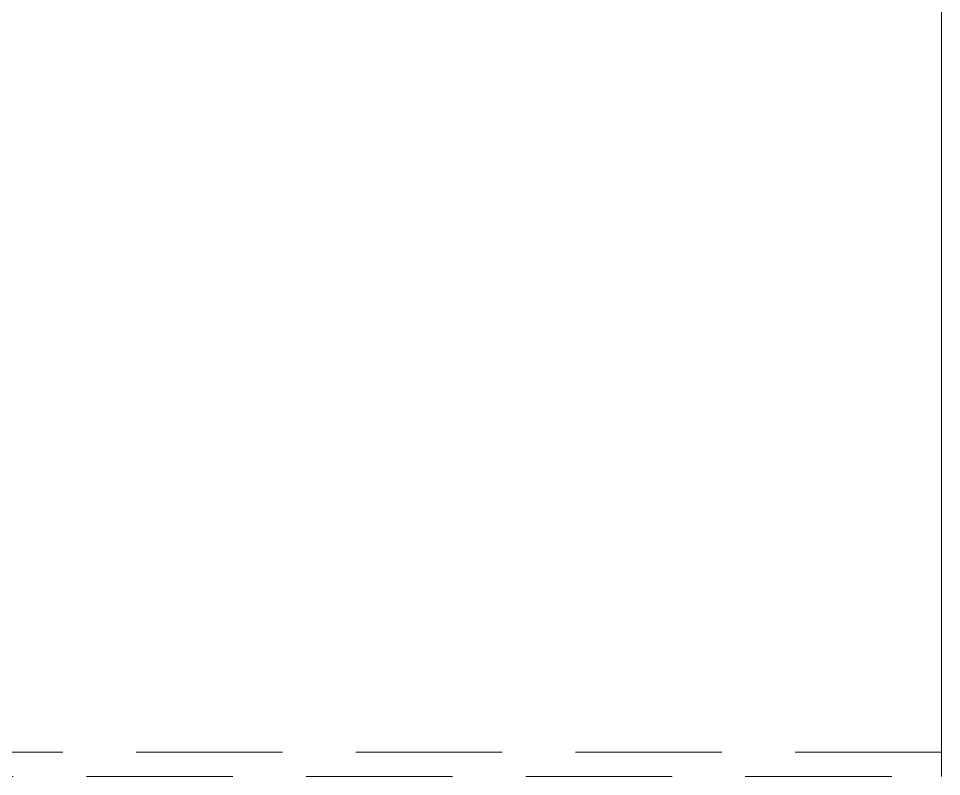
# Model space of a CAD drawing. Header units: millimetres. Extents: x -116965 to 323937, y 291661 to 566926.
# Drawn here: x -25187.44 to -25149.34, y 325196.02 to 325227.3 of the extents above; entities that cross this region are included whole.
import ezdxf

# ---------------------------------------------------------------- set-up
doc = ezdxf.new("R2010")
doc.units = ezdxf.units.MM
doc.linetypes.add('DASHED', pattern=[0.75, 0.5, -0.25])
doc.layers.add('Hidden Edges(Schneider)', color=7, linetype='DASHED', lineweight=18)

msp = doc.modelspace()

# ---------------------------------------------------------------- linework, layer by layer
at = {"layer": 'Hidden Edges(Schneider)', "ltscale": 12.73372}
for p, q in [((-25149.337058, 325277.019279), (-25149.337058, 325198.019279)), ((-25149.336381, 325277.019279), (-25149.336381, 325198.019279)), ((-25149.33604, 325277.019279), (-25149.33604, 325198.019279)), ((-25149.335704, 325198.019279), (-25149.335704, 325277.019279))]:
    msp.add_line(p, q, dxfattribs=at)
at = {"layer": 'Hidden Edges(Schneider)', "ltscale": 12.894906}
msp.add_line((-25149.336721, 325277.019279), (-25149.336721, 325197.019279), dxfattribs=at)
at = {"layer": 'Hidden Edges(Schneider)', "ltscale": 12.088975}
for p, q in [((-25149.335723, 325197.019279), (-25211.835723, 325197.019279)), ((-25211.835723, 325196.019279), (-25149.335723, 325196.019279))]:
    msp.add_line(p, q, dxfattribs=at)
at = {"layer": 'Hidden Edges(Schneider)', "ltscale": 1.196077}
for centre, start_param, end_param in [((-25149.337048, 325198.019279), 4.71238898, 6.283220542), ((-25149.335723, 325198.019279), 6.283182635, 7.853980297)]:
    msp.add_ellipse(centre, major_axis=(0, -2), ratio=0.00001, start_param=start_param, end_param=end_param, dxfattribs=at)
at = {"layer": 'Hidden Edges(Schneider)', "ltscale": 0.597989}
for centre, start_param, end_param in [((-25149.337048, 325198.019279), 4.712387644, 6.28318263), ((-25149.3364, 325198.019279), 6.283148862, 7.853981634), ((-25149.336371, 325198.019279), 4.712387644, 6.28318263), ((-25149.336059, 325198.019279), 0.000033772, 1.570796327), ((-25149.33603, 325198.019279), 4.712434456, 6.283276259), ((-25149.335723, 325198.019279), 6.283169342, 7.853981634)]:
    msp.add_ellipse(centre, major_axis=(0, -1), ratio=0.00001, start_param=start_param, end_param=end_param, dxfattribs=at)

doc.saveas('drawing.dxf')
